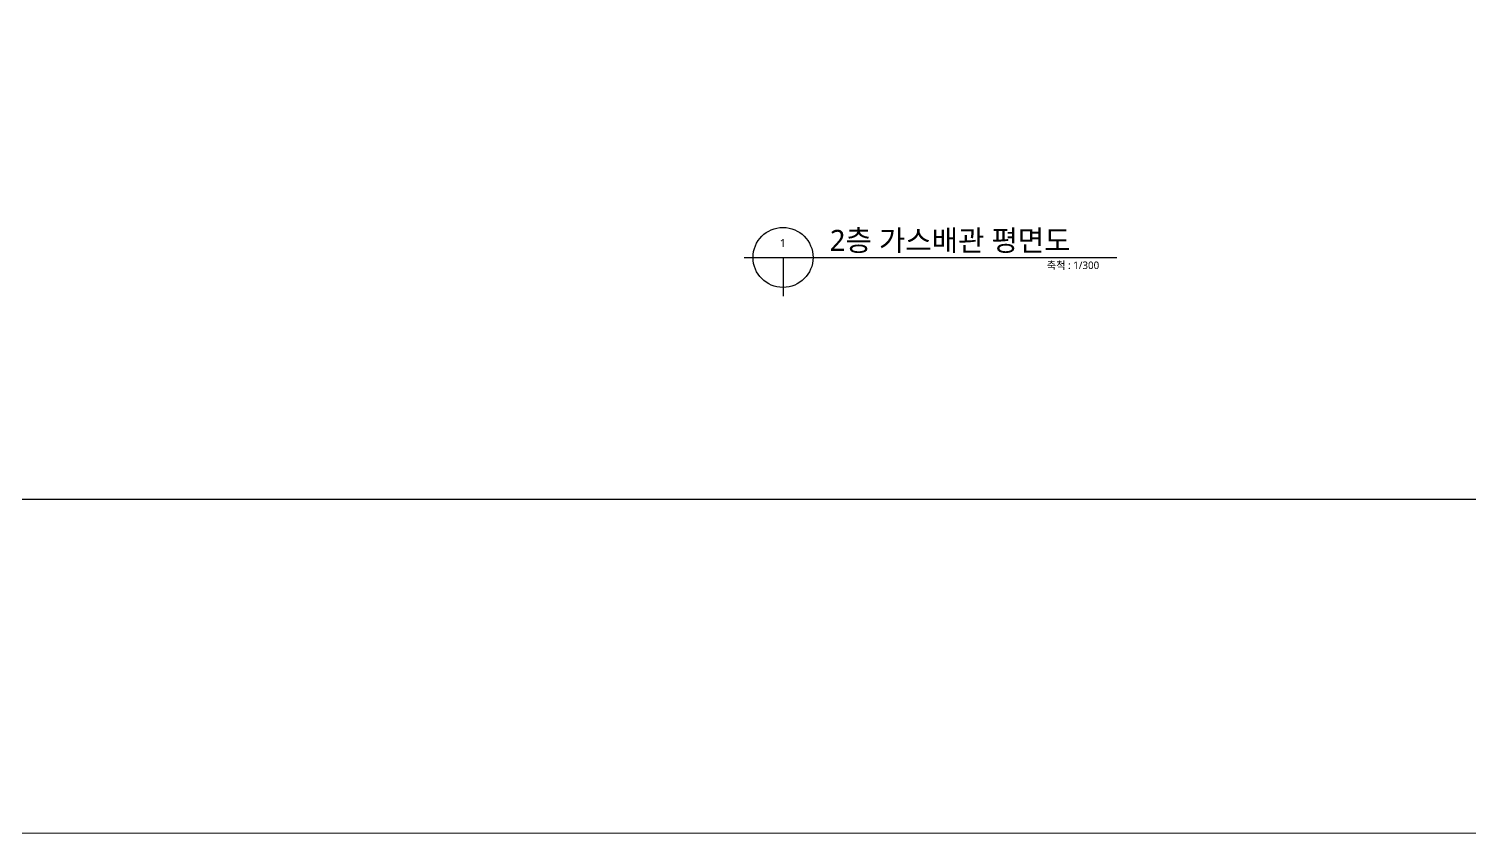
# Model space of a CAD drawing. Header units: millimetres. Extents: x 16332047 to 33387680, y -14835522 to -7015081.
# Drawn here: x 16607764 to 16679762, y -7536127 to -7495930 of the extents above; entities that cross this region are included whole.
import ezdxf
from ezdxf.enums import TextEntityAlignment as Align

# ---------------------------------------------------------------- set-up
doc = ezdxf.new("R2010")
doc.units = ezdxf.units.MM
doc.header["$LTSCALE"] = 300
doc.header["$MEASUREMENT"] = 0
for name, color, linetype in [('3', 3, 'CONTINUOUS'), ('A-HAT', 5, 'CONTINUOUS'), ('LINE', 2, 'CONTINUOUS'), ('TITLE', 1, 'CONTINUOUS')]:
    doc.layers.add(name, color=color, linetype=linetype)
doc.styles.add('맑은 고딕', font='malgun.ttf')

msp = doc.modelspace()

# ---------------------------------------------------------------- linework, layer by layer
at = {"layer": '3', "color": 0, "linetype": 'Continuous'}
msp.add_line((16591061, -7519436), (16695463, -7519436), dxfattribs=at)
at = {"layer": 'A-HAT', "color": 4, "lineweight": 5}
msp.add_lwpolyline([(16332047, -7340504), (17225106, -7340504), (17225106, -7536127), (16332047, -7536127)], close=True, dxfattribs=at)
at = {"layer": 'LINE', "color": 7}
for p, q in [((16643527, -7507355), (16662155, -7507355)), ((16645463, -7507355), (16645463, -7509290))]:
    msp.add_line(p, q, dxfattribs=at)
msp.add_circle((16645463, -7507355), 1500, dxfattribs=at)

# ---------------------------------------------------------------- texts
at = {"layer": 'TITLE', "color": 7, "style": '맑은 고딕'}
for s, height, p in [('1', 400, (16645304, -7506841)), ('2층 가스배관 평면도', 1050, (16647803, -7507028))]:
    msp.add_text(s, height=height, dxfattribs=at).set_placement(p)
msp.add_text('축척 : 1/300', height=375, dxfattribs=at).set_placement((16661268, -7507934), align=Align.RIGHT)

doc.saveas('drawing.dxf')
